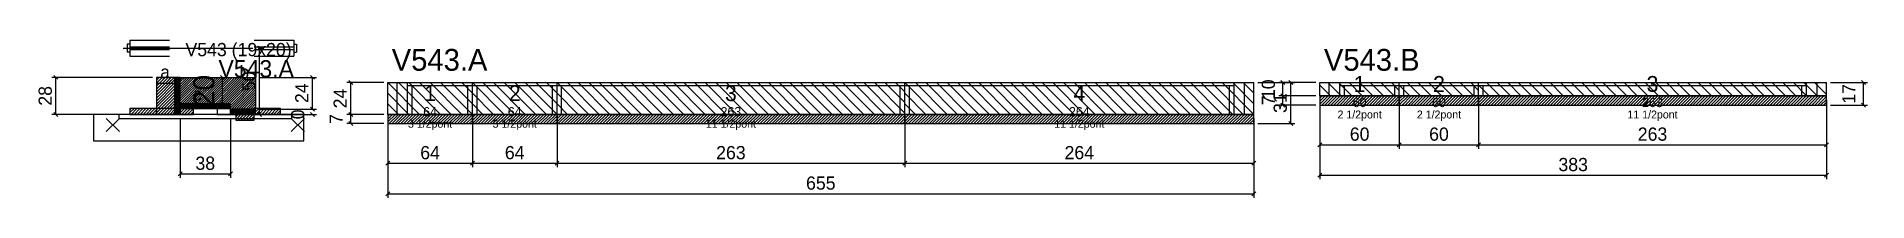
# Model space of a CAD drawing. Extents: x -69 to 1316, y -87 to 32.
import ezdxf
from ezdxf.enums import TextEntityAlignment as Align

# ---------------------------------------------------------------- set-up
doc = ezdxf.new("R2010")
doc.units = 0
for name, color, linetype in [('5', 5, 'Continuous'), ('barrote', 126, 'Continuous'), ('CONCRETO', 251, 'Continuous'), ('COTA', 241, 'Continuous'), ('Cota Seção (2x)', 241, 'Continuous'), ('detalhes', 7, 'Continuous'), ('Hachura', 251, 'Continuous'), ('Madeira', 126, 'Continuous'), ('NOMENCLATURA', 7, 'Continuous'), ('Painéis', 200, 'Continuous'), ('presilha', 224, 'Continuous'), ('Reaproveitamento', 30, 'Continuous'), ('SARR_2.2x7', 40, 'Continuous'), ('SARR_3.5x7', 81, 'Continuous'), ('SCO-___-LAJ', 224, 'Continuous'), ('TENSOR', 224, 'Continuous'), ('texto', 7, 'Continuous'), ('Texto Seção', 7, 'Continuous')]:
    doc.layers.add(name, color=color, linetype=linetype)
doc.dimstyles.new('PAINEL', dxfattribs={"dimtxt": 10, "dimasz": 3, "dimexe": 3, "dimexo": 3, "dimgap": 3, "dimtad": 1, "dimblk": 'OBLIQUE', "dimblk1": 'OBLIQUE', "dimcen": 2.5, "dimclrd": 4, "dimclre": 4, "dimclrt": 240, "dimazin": 3, "dimtfac": 1, "dimtmove": 0, "dimatfit": 3})
doc.dimstyles.new('SECAO2X', dxfattribs={"dimtxt": 16, "dimasz": 3, "dimexe": 3, "dimexo": 3, "dimgap": 3, "dimtad": 1, "dimblk": 'OBLIQUE', "dimblk1": 'OBLIQUE', "dimcen": 2.5, "dimclrd": 4, "dimclre": 4, "dimclrt": 240, "dimazin": 3, "dimtfac": 1, "dimtmove": 0, "dimatfit": 3})

# ---------------------------------------------------------------- blocks, each defined once
blk = doc.blocks.new('_OBLIQUE')
at = {"color": 0, "linetype": 'BYBLOCK'}
blk.add_line((-0.5, -0.5), (0.5, 0.5), dxfattribs=at)

msp = doc.modelspace()

# ---------------------------------------------------------------- hatches: boundary and pattern name
at = {"layer": 'COTA'}
h = msp.add_hatch(dxfattribs=at)
h.set_pattern_fill('ANSI31', scale=0.4)
h.paths.add_polyline_path([(40, -16), (40, 4), (97, 4), (97, -20), (78, -20), (78, -16)])
h = msp.add_hatch(dxfattribs=at)
h.set_pattern_fill('ANSI31', scale=0.5)
h.paths.add_polyline_path([(902, -17), (962, -17), (962, -10), (902, -10)])
h = msp.add_hatch(dxfattribs=at)
h.set_pattern_fill('ANSI31', scale=0.5)
h.paths.add_polyline_path([(962, -17), (1022, -17), (1022, -10), (962, -10)])
h = msp.add_hatch(dxfattribs=at)
h.set_pattern_fill('ANSI31', scale=0.5)
h.paths.add_polyline_path([(1022, -17), (1285, -17), (1285, -10), (1022, -10)])
h = msp.add_hatch(dxfattribs=at)
h.set_pattern_fill('ANSI31', scale=0.5)
h.paths.add_polyline_path([(197, -31), (261, -31), (261, -24), (197, -24)])
h = msp.add_hatch(dxfattribs=at)
h.set_pattern_fill('ANSI31', scale=0.5)
h.paths.add_polyline_path([(261, -31), (325, -31), (325, -24), (261, -24)])
h = msp.add_hatch(dxfattribs=at)
h.set_pattern_fill('ANSI31', scale=0.5)
h.paths.add_polyline_path([(325, -31), (588, -31), (588, -24), (325, -24)])
h = msp.add_hatch(dxfattribs=at)
h.set_pattern_fill('ANSI31', scale=0.5)
h.paths.add_polyline_path([(588, -31), (852, -31), (852, -24), (588, -24)])
at = {"layer": 'Hachura'}
h = msp.add_hatch(dxfattribs=at)
h.set_pattern_fill('ANSI31', scale=0.5)
h.paths.add_polyline_path([(22, -24), (36, -24), (36, 4), (22, 4)])
h = msp.add_hatch(dxfattribs=at)
h.set_pattern_fill('ANSI31', scale=0.5)
h.paths.add_polyline_path([(22, -0.4), (36, -0.4), (36, 4), (22, 4)])
h = msp.add_hatch(dxfattribs=at)
h.set_pattern_fill('SOLID')
h.paths.add_polyline_path([(36, -24), (40, -24), (40, 4), (36, 4)])
h = msp.add_hatch(dxfattribs=at)
h.set_pattern_fill('ANSI31', scale=0.5)
h.paths.add_polyline_path([(2, -24), (22, -24), (22, -19.6), (2, -19.6)])
h = msp.add_hatch(dxfattribs=at)
h.set_pattern_fill('SOLID')
h.paths.add_polyline_path([(40, -19.6), (78, -19.6), (78, -16), (40, -16)])
h = msp.add_hatch(dxfattribs=at)
h.set_pattern_fill('ANSI31', scale=0.5)
h.paths.add_polyline_path([(40, -24), (50, -24), (50, -19.6), (40, -19.6)])
h = msp.add_hatch(dxfattribs=at)
h.set_pattern_fill('SOLID')
h.paths.add_polyline_path([(78, -24), (97, -24), (97, -20), (78, -20)])
h = msp.add_hatch(dxfattribs=at)
h.set_pattern_fill('SOLID')
h.paths.add_polyline_path([(78, -24), (82, -24), (82, -24), (78, -24)])
h = msp.add_hatch(dxfattribs=at)
h.set_pattern_fill('ANSI31', scale=0.5)
h.paths.add_polyline_path([(82, -24), (96, -24), (96, -24), (82, -24)])
h = msp.add_hatch(dxfattribs=at)
h.set_pattern_fill('ANSI31', scale=0.5)
h.paths.add_polyline_path([(82, -28.4), (96, -28.4), (96, -24), (82, -24)])
h = msp.add_hatch(dxfattribs=at)
h.set_pattern_fill('ANSI31', scale=0.5)
h.paths.add_polyline_path([(96, -24), (116, -24), (116, -19.6), (96, -19.6)])

# ---------------------------------------------------------------- linework, layer by layer
for p, q in [((0, 29), (0, 23)), ((2, 29), (0, 29)), ((2, 32), (32, 32)), ((2, 32), (2, 20)), ((96, 32), (126, 32)), ((126, 32), (126, 20)), ((126, 29), (128, 29)), ((128, 29), (128, 23)), ((2, 23), (0, 23)), ((2, 27), (32, 27)), ((2, 25), (32, 25)), ((2, 20), (32, 20)), ((96, 27), (126, 27)), ((96, 25), (126, 25)), ((96, 20), (126, 20)), ((126, 23), (128, 23))]:
    msp.add_line(p, q)
at = {"layer": 'barrote'}
msp.add_lwpolyline([(-25.5, -44), (133.5, -44), (133.5, -24), (-25.5, -24)], close=True, dxfattribs=at)
at = {"layer": 'CONCRETO'}
msp.add_lwpolyline([(40, -16), (40, 4), (97, 4), (97, -20), (78, -20), (78, -16)], close=True, dxfattribs=at)
at = {"layer": 'Madeira'}
for points in [[(22, -24), (36, -24), (36, 4), (22, 4)], [(22, -0.4), (36, -0.4), (36, 4), (22, 4)], [(2, -24), (22, -24), (22, -19.6), (2, -19.6)], [(22, -24), (36, -24), (36, -19.6), (22, -19.6)], [(40, -24), (50, -24), (50, -19.6), (40, -19.6)], [(68, -24), (78, -24), (78, -19.6), (68, -19.6)], [(82, -24), (96, -24), (96, -24), (82, -24)], [(82, -28.4), (96, -28.4), (96, -24), (82, -24)], [(96, -24), (116, -24), (116, -19.6), (96, -19.6)]]:
    msp.add_lwpolyline(points, close=True, dxfattribs=at)
at = {"layer": 'Painéis'}
for p, q in [((197, 0), (261, 0)), ((197, -24), (197, 0)), ((261, -24), (261, 0)), ((261, -24), (261, 0)), ((261, 0), (325, 0)), ((261, -24), (261, 0)), ((325, -24), (325, 0)), ((325, -24), (325, 0)), ((325, 0), (588, 0)), ((325, -24), (325, 0)), ((588, -24), (588, 0)), ((588, -24), (588, 0)), ((588, 0), (852, 0)), ((588, -24), (588, 0)), ((852, -24), (852, 0)), ((902, 0), (962, 0)), ((902, -10), (902, 0)), ((962, -10), (962, 0)), ((962, -10), (962, 0)), ((962, 0), (1022, 0)), ((962, -10), (962, 0)), ((1022, -10), (1022, 0)), ((1022, -10), (1022, 0)), ((1022, 0), (1285, 0)), ((1022, -10), (1022, 0)), ((1285, -10), (1285, 0)), ((902, -10), (962, -10)), ((962, -10), (1022, -10)), ((1022, -10), (1285, -10)), ((197, -24), (261, -24)), ((261, -24), (325, -24)), ((325, -24), (588, -24)), ((588, -24), (852, -24))]:
    msp.add_line(p, q, dxfattribs=at)
for points in [[(36, -24), (40, -24), (40, 4), (36, 4)], [(40, -19.6), (78, -19.6), (78, -16), (40, -16)], [(78, -24), (97, -24), (97, -20), (78, -20)], [(78, -24), (82, -24), (82, -24), (78, -24)]]:
    msp.add_lwpolyline(points, close=True, dxfattribs=at)
at = {"layer": 'presilha'}
for p, q in [((-16, -37), (-6, -27)), ((-16, -27), (-6, -37)), ((124, -37), (134, -27)), ((124, -27), (134, -37))]:
    msp.add_line(p, q, dxfattribs=at)
at = {"layer": 'Reaproveitamento', "color": 30}
for p, q in [((221, -24), (197, 0)), ((229, -24), (205, 0)), ((237, -24), (213, 0)), ((245, -24), (221, 0)), ((253, -24), (229, 0)), ((261, -24), (237, 0)), ((261, -16), (245, 0)), ((261, -8), (253, 0)), ((261, 0), (261, 0)), ((285, -24), (261, 0)), ((293, -24), (269, 0)), ((301, -24), (277, 0)), ((309, -24), (285, 0)), ((317, -24), (293, 0)), ((325, -24), (301, 0)), ((325, -16), (309, 0)), ((325, -8), (317, 0)), ((325, 0), (325, 0)), ((349, -24), (325, 0)), ((357, -24), (333, 0)), ((365, -24), (341, 0)), ((373, -24), (349, 0)), ((381, -24), (357, 0)), ((389, -24), (365, 0)), ((397, -24), (373, 0)), ((405, -24), (381, 0)), ((413, -24), (389, 0)), ((421, -24), (397, 0)), ((429, -24), (405, 0)), ((437, -24), (413, 0)), ((445, -24), (421, 0)), ((453, -24), (429, 0)), ((461, -24), (437, 0)), ((469, -24), (445, 0)), ((477, -24), (453, 0)), ((485, -24), (461, 0)), ((493, -24), (469, 0)), ((501, -24), (477, 0)), ((509, -24), (485, 0)), ((517, -24), (493, 0)), ((525, -24), (501, 0)), ((533, -24), (509, 0)), ((541, -24), (517, 0)), ((549, -24), (525, 0)), ((557, -24), (533, 0)), ((565, -24), (541, 0)), ((573, -24), (549, 0)), ((581, -24), (557, 0)), ((588, -23), (565, 0)), ((588, -15), (573, 0)), ((588, -7), (581, 0)), ((612, -24), (588, 0)), ((620, -24), (596, 0)), ((628, -24), (604, 0)), ((636, -24), (612, 0)), ((644, -24), (620, 0)), ((652, -24), (628, 0)), ((660, -24), (636, 0)), ((668, -24), (644, 0)), ((676, -24), (652, 0)), ((684, -24), (660, 0)), ((692, -24), (668, 0)), ((700, -24), (676, 0)), ((708, -24), (684, 0)), ((716, -24), (692, 0)), ((724, -24), (700, 0)), ((732, -24), (708, 0)), ((740, -24), (716, 0)), ((748, -24), (724, 0)), ((756, -24), (732, 0)), ((764, -24), (740, 0)), ((772, -24), (748, 0)), ((780, -24), (756, 0)), ((788, -24), (764, 0)), ((796, -24), (772, 0)), ((804, -24), (780, 0)), ((812, -24), (788, 0)), ((820, -24), (796, 0)), ((828, -24), (804, 0)), ((836, -24), (812, 0)), ((844, -24), (820, 0)), ((852, -24), (828, 0)), ((852, -16), (836, 0)), ((852, -8), (844, 0)), ((852, 0), (852, 0)), ((918, -10), (908, 0)), ((926, -10), (916, 0)), ((934, -10), (924, 0)), ((942, -10), (932, 0)), ((950, -10), (940, 0)), ((958, -10), (948, 0)), ((962, -6), (956, 0)), ((978, -10), (968, 0)), ((986, -10), (976, 0)), ((994, -10), (984, 0)), ((1002, -10), (992, 0)), ((1010, -10), (1000, 0)), ((1018, -10), (1008, 0)), ((1022, -6), (1016, 0)), ((1038, -10), (1028, 0)), ((1046, -10), (1036, 0)), ((1054, -10), (1044, 0)), ((1062, -10), (1052, 0)), ((1070, -10), (1060, 0)), ((1078, -10), (1068, 0)), ((1086, -10), (1076, 0)), ((1094, -10), (1084, 0)), ((1102, -10), (1092, 0)), ((1110, -10), (1100, 0)), ((1118, -10), (1108, 0)), ((1126, -10), (1116, 0)), ((1134, -10), (1124, 0)), ((1142, -10), (1132, 0)), ((1150, -10), (1140, 0)), ((1158, -10), (1148, 0)), ((1166, -10), (1156, 0)), ((1174, -10), (1164, 0)), ((1182, -10), (1172, 0)), ((1190, -10), (1180, 0)), ((1198, -10), (1188, 0)), ((1206, -10), (1196, 0)), ((1214, -10), (1204, 0)), ((1222, -10), (1212, 0)), ((1230, -10), (1220, 0)), ((1238, -10), (1228, 0)), ((1246, -10), (1236, 0)), ((1254, -10), (1244, 0)), ((1262, -10), (1252, 0)), ((1270, -10), (1260, 0)), ((1278, -10), (1268, 0)), ((1285, -9), (1276, 0)), ((1285, -1), (1284, 0)), ((213, -24), (197, -8)), ((277, -24), (261, -8)), ((341, -24), (325, -8)), ((604, -24), (588, -8)), ((910, -10), (902, -2)), ((902, -10), (902, -10)), ((970, -10), (962, -2)), ((962, -10), (962, -10)), ((1030, -10), (1022, -2)), ((1022, -10), (1022, -10)), ((205, -24), (197, -16)), ((197, -24), (197, -24)), ((269, -24), (261, -16)), ((261, -24), (261, -24)), ((333, -24), (325, -16)), ((325, -24), (325, -24)), ((596, -24), (588, -16)), ((588, -24), (588, -24))]:
    msp.add_line(p, q, dxfattribs=at)
at = {"layer": 'SARR_2.2x7'}
for p, q in [((204, -24), (204, 0)), ((845, -24), (845, 0)), ((909, -10), (909, 0)), ((1278, -10), (1278, 0)), ((212, -2.2), (261, -2.2)), ((261, -2.2), (325, -2.2)), ((325, -2.2), (588, -2.2)), ((588, -2.2), (837, -2.2)), ((917, -2.2), (962, -2.2)), ((962, -2.2), (1022, -2.2)), ((1022, -2.2), (1270, -2.2))]:
    msp.add_line(p, q, dxfattribs=at)
at = {"layer": 'SARR_3.5x7'}
for p, q in [((212, -24), (212, 0)), ((261, -24), (261, 0)), ((261, -24), (261, 0)), ((325, -24), (325, 0)), ((325, -24), (325, 0)), ((588, -24), (588, 0)), ((588, -24), (588, 0)), ((837, -24), (837, 0)), ((917, -10), (917, 0)), ((962, -10), (962, 0)), ((962, -10), (962, 0)), ((1022, -10), (1022, 0)), ((1022, -10), (1022, 0)), ((1270, -10), (1270, 0)), ((215.5, -24), (215.5, -2.2)), ((257.5, -24), (257.5, -2.2)), ((264.5, -24), (264.5, -2.2)), ((321.5, -24), (321.5, -2.2)), ((328.5, -24), (328.5, -2.2)), ((584.5, -24), (584.5, -2.2)), ((591.5, -24), (591.5, -2.2)), ((833.5, -24), (833.5, -2.2)), ((917, -10), (920.5, -10)), ((920.5, -10), (920.5, -2.2)), ((958.5, -10), (958.5, -2.2)), ((958.5, -10), (962, -10)), ((962, -10), (965.5, -10)), ((965.5, -10), (965.5, -2.2)), ((1018.5, -10), (1018.5, -2.2)), ((1018.5, -10), (1022, -10)), ((1022, -10), (1025.5, -10)), ((1025.5, -10), (1025.5, -2.2)), ((1266.5, -10), (1266.5, -2.2)), ((1266.5, -10), (1270, -10)), ((212, -24), (215.5, -24)), ((257.5, -24), (261, -24)), ((261, -24), (264.5, -24)), ((321.5, -24), (325, -24)), ((325, -24), (328.5, -24)), ((584.5, -24), (588, -24)), ((588, -24), (591.5, -24)), ((833.5, -24), (837, -24))]:
    msp.add_line(p, q, dxfattribs=at)
at = {"layer": 'SCO-___-LAJ'}
for points in [[(902, -17), (962, -17), (962, -10), (902, -10)], [(962, -17), (1022, -17), (1022, -10), (962, -10)], [(1022, -17), (1285, -17), (1285, -10), (1022, -10)], [(-6.5, -27.2), (124.5, -27.2), (124.5, -24), (-6.5, -24)], [(197, -31), (261, -31), (261, -24), (197, -24)], [(261, -31), (325, -31), (325, -24), (261, -24)], [(325, -31), (588, -31), (588, -24), (325, -24)], [(588, -31), (852, -31), (852, -24), (588, -24)]]:
    msp.add_lwpolyline(points, close=True, dxfattribs=at)
at = {"layer": 'TENSOR'}
msp.add_line((-3, 26), (95, 26), dxfattribs=at)

# ---------------------------------------------------------------- texts
at = {"layer": '5'}
for s, height, p in [('1', 12, (932, -1)), ('2', 12, (992, -1)), ('3', 12, (1153.5, -1)), ('1', 12, (229, -8)), ('2', 12, (293, -8)), ('3', 12, (456.5, -8)), ('4', 12, (720, -8)), ('60', 7, (932, -15)), ('60', 7, (992, -15)), ('263', 7, (1153.5, -15)), ('64', 7, (229, -22)), ('64', 7, (293, -22)), ('263', 7, (456.5, -22)), ('264', 7, (720, -22))]:
    msp.add_text(s, height=height, dxfattribs=at).set_placement(p, align=Align.MIDDLE_CENTER)
at = {"layer": 'detalhes'}
for s, p in [('a', (25, 3.3)), ('b', (85, 3.3)), ('c', (50, -13.5))]:
    msp.add_text(s, height=9.6, dxfattribs=at).set_placement(p)
at = {"layer": 'NOMENCLATURA'}
for s, p in [('V543.A', (200, 9)), ('V543.B', (905, 9))]:
    msp.add_text(s, height=16.5, dxfattribs=at).set_placement(p)
at = {"layer": 'texto', "char_height": 6, "attachment_point": 5}
for s, insert in [('2 1/2pont', (932, -25)), ('2 1/2pont', (992, -25)), ('11 1/2pont', (1153.5, -25)), ('3 1/2pont', (229, -32)), ('3 1/2pont', (293, -32)), ('11 1/2pont', (456.5, -32)), ('11 1/2pont', (720, -32))]:
    msp.add_mtext(s, dxfattribs=dict(at, insert=insert))
at = {"layer": 'Texto Seção'}
for s, height, p in [('V543 (19x20)', 10, (44, 20)), ('V543.A', 13, (69, 4))]:
    msp.add_text(s, height=height, dxfattribs=at).set_placement(p)

# ---------------------------------------------------------------- dimensions: what is measured, and where the dimension line sits
at = {"layer": 'COTA'}
for base, p1, p2 in [((100, -24), (96, -24), (96, 26)), ((-54, -24), (2, -24), (22, 4)), ((140, -20), (97, -20), (97, 4)), ((169, -24), (197, -24), (197, 0)), ((880, -31), (852, -31), (852, 0)), ((874, -10), (902, -10), (902, 0)), ((1313, -17), (1285, -17), (1285, 0)), ((874, -17), (902, -17), (902, -10)), ((140, -24), (96, -24), (96, -24)), ((169, -31), (197, -31), (197, -24))]:
    msp.add_linear_dim(base=base, p1=p1, p2=p2, angle=90, dimstyle='PAINEL', dxfattribs=at).render()
for base, p1, p2 in [((902, -47), (902, -10), (962, -10)), ((902, -70), (902, -10), (1285, -10)), ((962, -47), (962, -10), (1022, -10)), ((1022, -47), (1022, -10), (1285, -10)), ((40, -69), (40, -24), (78, -24)), ((197, -61), (197, -24), (261, -24)), ((197, -84), (197, -24), (852, -24)), ((261, -61), (261, -24), (325, -24)), ((325, -61), (325, -24), (588, -24)), ((588, -61), (588, -24), (852, -24))]:
    msp.add_linear_dim(base=base, p1=p1, p2=p2, dimstyle='PAINEL', dxfattribs=at).render()
at = {"layer": 'Cota Seção (2x)'}
msp.add_linear_dim(base=(72, -16), p1=(40, -16), p2=(40, 4), angle=90, dimstyle='SECAO2X', dxfattribs=at).render()

doc.saveas('drawing.dxf')
